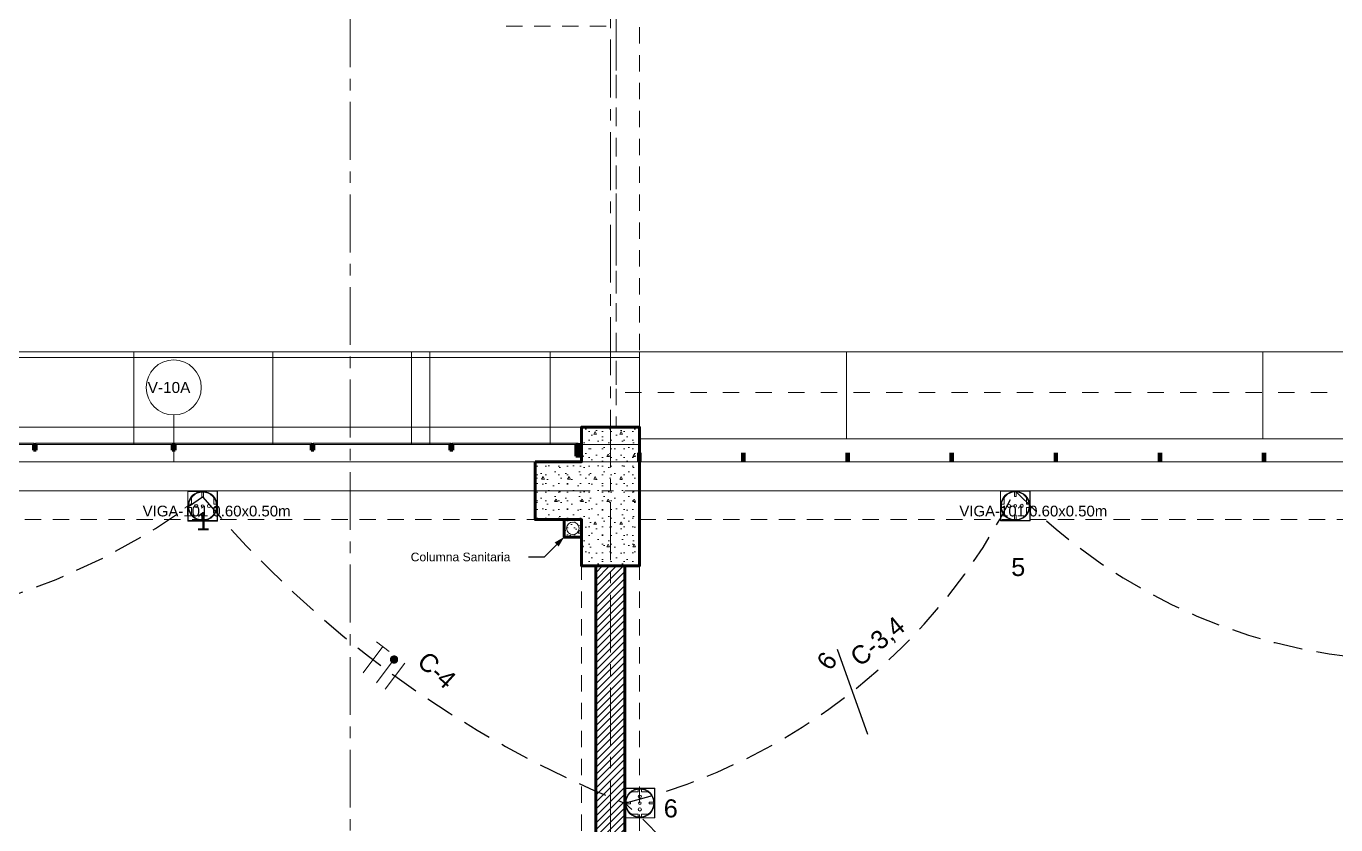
# Model space of a CAD drawing. Header units: inches. Extents: x -19 to 5698, y -728 to 92.
# Drawn here: x 18.27 to 29.59, y 36.76 to 43.67 of the extents above; entities that cross this region are included whole.
import ezdxf

# ---------------------------------------------------------------- set-up
doc = ezdxf.new("R2010")
doc.units = ezdxf.units.IN
doc.header["$MEASUREMENT"] = 0
doc.set_wipeout_variables(frame=1)
for name, pattern in [('CONTINUA', [0]), ('HIDDEN', [0.375, 0.25, -0.125]), ('Hidden Line', [0.195611, 0.141111, -0.0545]), ('Línea Oculta', [0.195611, 0.141111, -0.0545]), ('Punto & Raya', [0.65, 0.5, -0.075, 0, -0.075]), ('Rayas', [0.282222, 0.141111, -0.141111]), ('RAYITAS', [0.375, 0.25, -0.125]), ('Wipeout_Contour', [1, 0, -1])]:
    doc.linetypes.add(name, pattern=pattern)
doc.layers.get('0').update_dxf_attribs({"color": 61})
for name, color, linetype, lineweight in [('00 conduct tomacorr', 120, 'HIDDEN', 30), ('00 IE CKTO ILUMINACION', 3, 'Continuous', 50), ('00 IE LUZ EMERGENCIA', 253, 'Continuous', 0), ('10 REM ACABADOS', 170, 'Continuous', 13), ('T-TECHO-E', 150, 'Continuous', 20), ('TOMACORRIENTE', 22, 'RAYITAS', 9)]:
    doc.layers.add(name, color=color, linetype=linetype, lineweight=lineweight)
for name, color, linetype in [('02 _ ARQ _ ALB _ Ejes Generales', 251, 'Continuous'), ('02 _ ARQ _ ZON _ Espacio.3D', 7, 'Continuous'), ('08 _ STR _ EXT _ 06 Columnas', 7, 'Continuous'), ('08 _ STR _ EXT _ 06 Elementos de Fachada', 7, 'Continuous'), ('08 _ STR _ EXT _ 07 Losa Aligerada', 7, 'Continuous'), ('08 _ STR _ EXT _ 08 Placas Inclinadas', 7, 'Continuous'), ('08 _ STR _ EXT _ 09 Vigas', 251, 'Continuous'), ('08 _ STR _ EXT _ Estacionamiento-Pavimento', 7, 'Continuous'), ('Acabado - Muros', 7, 'Continuous'), ('Estructura - 03 LOSA', 7, 'Continuous'), ('Estructura - 04 MURO', 7, 'Continuous'), ('Estructura - Carga', 7, 'Continuous'), ('IE-ALUM', 4, 'Continuous'), ('Marcador - Secciones', 7, 'Continuous'), ('MEP - HVAC', 7, 'Continuous'), ('Notas - Etiquetas', 7, 'Continuous')]:
    doc.layers.add(name, color=color, linetype=linetype)
doc.styles.add('Annotative', font='arial.ttf')
doc.styles.add('Estilo_Generado_4', font='swisse.ttf')
doc.dimstyles.new('Estilo_Generado__8', dxfattribs={"dimtxt": 0.18, "dimasz": 0.0912, "dimexe": 0.18, "dimexo": 0.0625, "dimgap": 0, "dimtad": 0, "dimtih": 1, "dimtoh": 1, "dimdec": 4, "dimzin": 0, "dimdsep": 46, "dimcen": 0.09, "dimadec": 0, "dimazin": 0, "dimtfac": 1, "dimtdec": 4, "dimtmove": 0, "dimatfit": 3, "dimldrblk": 'ARROWHEAD_5', "dimfxl": 1, "dimtolj": 1, "dimtzin": 0, "dimarcsym": 0})
pattern_1 = [(45, (0, 0), (-0.03005204, 0.03005204), [])]
pattern_2 = [(0, (0, 0), (0, 0.3897114), [0.024375, -0.200625]), (0, (0.1125, 0.19486), (0, 0.3897114), [0.024375, -0.200625]), (60, (0, 0), (-0.3375, 0.1948557), [0.024375, -0.200625]), (60, (0.225, 0), (-0.3375, 0.1948557), [0.024375, -0.200625]), (120, (0.02437, 0), (0.3375, 0.1948557), [0.024375, -0.200625]), (120, (0.24938, 0), (0.3375, 0.1948557), [0.024375, -0.200625]), (0, (0, 0.0375), (0, 0.075), [0, -0.075, 0, -0.1125]), (45, (0.0375, 0.0375), (-0.05303301, 0.05303301), [0, -0.05625, 0, -0.09375])]

# ---------------------------------------------------------------- blocks, each defined once
blk = doc.blocks.new('ARROWHEAD_5')
at = {"linetype": 'Continuous', "lineweight": 0}
blk.add_hatch(color=0, dxfattribs=at).paths.add_polyline_path([(-1, 0.2679), (0, 0), (-1, -0.2679)])
at = {"color": 0, "linetype": 'Continuous', "lineweight": 0}
blk.add_line((0, 0), (-1, 0), dxfattribs=at)
blk = doc.blocks.new('tomacorriente schuko 2+T')
at = {"color": 3}
for p, q in [((-0.1377, -0.0281, -162.36), (-0.1377, -0.1227, -162.36)), ((-0.1377, -0.0281, -162.36), (-0.0441, -0.0281, -162.36)), ((-0.1367, -0.0296, -162.36), (-0.1367, -0.1211, -162.36)), ((-0.1367, -0.0296, -162.36), (-0.1367, -0.1211, -162.36)), ((-0.1367, -0.0296, -162.36), (-0.0452, -0.0296, -162.36)), ((-0.1367, -0.0296, -162.36), (-0.0909, -0.0296, -162.36)), ((-0.0935, -0.0318, -162.36), (-0.0935, -0.0465, -162.36)), ((-0.0909, -0.0296, -162.36), (-0.0452, -0.0296, -162.36)), ((-0.0883, -0.0318, -162.36), (-0.0883, -0.0465, -162.36)), ((-0.0452, -0.0296, -162.36), (-0.0452, -0.1211, -162.36)), ((-0.0452, -0.0296, -162.36), (-0.0452, -0.1211, -162.36)), ((-0.0441, -0.0281, -162.36), (-0.0441, -0.1227, -162.36)), ((-0.1342, -0.0701, -162.36), (-0.1261, -0.0701, -162.36)), ((-0.1342, -0.0806, -162.36), (-0.1261, -0.0806, -162.36)), ((-0.1261, -0.0496, -162.36), (-0.1261, -0.0701, -162.36)), ((-0.1261, -0.0806, -162.36), (-0.1261, -0.1011, -162.36)), ((-0.0935, -0.0465, -162.36), (-0.0883, -0.0465, -162.36)), ((-0.0557, -0.0496, -162.36), (-0.0557, -0.0701, -162.36)), ((-0.0557, -0.0701, -162.36), (-0.0476, -0.0701, -162.36)), ((-0.0557, -0.0806, -162.36), (-0.0476, -0.0806, -162.36)), ((-0.0557, -0.0806, -162.36), (-0.0557, -0.1011, -162.36)), ((-0.1377, -0.1227, -162.36), (-0.0441, -0.1227, -162.36)), ((-0.1367, -0.1211, -162.36), (-0.0452, -0.1211, -162.36)), ((-0.1367, -0.1211, -162.36), (-0.0909, -0.1211, -162.36)), ((-0.0935, -0.1043, -162.36), (-0.0883, -0.1043, -162.36)), ((-0.0935, -0.1043, -162.36), (-0.0935, -0.1189, -162.36)), ((-0.0909, -0.1211, -162.36), (-0.0452, -0.1211, -162.36)), ((-0.0883, -0.1043, -162.36), (-0.0883, -0.1189, -162.36))]:
    blk.add_line(p, q, dxfattribs=at)
for centre, radius in [((-0.0909, -0.0754, -162.36), 0.0457), ((-0.0909, -0.0754, -162.36), 0.0436), ((-0.1109, -0.0754, -162.36), 0.00505), ((-0.091, -0.0755, -162.36), 0.00406), ((-0.0709, -0.0754, -162.36), 0.00505)]:
    blk.add_circle(centre, radius, dxfattribs=at)
blk = doc.blocks.new('a')
at = {"layer": 'TOMACORRIENTE', "ltscale": 0.05}
h = blk.add_hatch(color=4, dxfattribs=at)
edge = h.paths.add_edge_path()
edge.add_arc((0, 0.0752), 0.0211, 0, 360)
at = {"layer": 'TOMACORRIENTE', "color": 4}
for p, q in [((-0.1455, 0.0963), (-0.0515, 0.0963)), ((-0.0985, 0.0963), (-0.0985, -0.0966)), ((0, 0.0963), (0, -0.0963)), ((0.0623, -0.0963), (0.0623, 0.0963))]:
    blk.add_line(p, q, dxfattribs=at)
blk.add_circle((0, 0.0752), 0.0211, dxfattribs=at)
blk = doc.blocks.new('CABLE 3FACE')
at = {"layer": 'T-TECHO-E', "rotation": 59.94170052614085}
blk.add_blockref('a', (0, 0), dxfattribs=at)

msp = doc.modelspace()

# ---------------------------------------------------------------- hatches: boundary and pattern name
at = {"layer": 'Estructura - 03 LOSA', "linetype": 'Continuous', "lineweight": 13}
h = msp.add_hatch(dxfattribs=at)
h.set_pattern_fill('CEMENTO_PULIDO_Y_BRUÑADO_FA', color=251, style=0, pattern_type=2)
h.set_pattern_definition([(360, (3.7574, 18.3027), (0, 2.53199), []), (90, (3.7574, 18.3027), (-3.6, 0), [])])
h.paths.add_polyline_path([(2.17, 26.0501), (8.8212, 26.0501), (8.8218, 29.4531), (8.822, 30.7001), (8.2502, 30.7001), (8.25, 33.82), (9.07, 33.82), (9.07, 39.9), (23.57, 39.9), (51.57, 39.9), (51.57, 23.3822), (52.92, 23.3822), (52.92, 40.85), (9.07, 40.85), (2.17, 40.85)])
at = {"layer": 'Estructura - Carga', "linetype": 'Continuous', "lineweight": 13}
h = msp.add_hatch(dxfattribs=at)
h.set_pattern_fill('HORMIGÓN_ARMADO_0002', color=251, style=0, pattern_type=2)
h.set_pattern_definition([(0, (0, 0), (0, 0.3117692), [0.03, -0.15]), (0, (0.09, 0.1559), (0, 0.3117692), [0.03, -0.15]), (60, (0, 0), (-0.27, 0.1558846), [0.03, -0.15]), (60, (0.18, 0), (-0.27, 0.1558846), [0.03, -0.15]), (120, (0.03, 0), (0.27, 0.1558846), [0.03, -0.15]), (120, (0.21, 0), (0.27, 0.1558846), [0.03, -0.15]), (0, (0, 0.03), (0, 0.06), [0, -0.06, 0, -0.09]), (45, (0.03, 0.03), (-0.04242641, 0.04242641), [0, -0.045, 0, -0.075])])
h.paths.add_polyline_path([(22.92, 39.25), (23.07, 39.25), (23.07, 39.4), (22.92, 39.4)])

# ---------------------------------------------------------------- linework, layer by layer
at = {"layer": '00 conduct tomacorr'}
msp.add_arc((16.2686, 44.3609), 5.9263, 232.6467, 306.51871, dxfattribs=at)
at = {"layer": '02 _ ARQ _ ZON _ Espacio.3D', "color": 254, "linetype": 'Continuous', "lineweight": 0, "flags": 128}
msp.add_lwpolyline([(43.67, 39.65), (37.77, 39.65), (37.77, 39.4), (37.57, 39.4), (37.57, 39), (37.07, 39), (37.07, 39.4), (36.87, 39.4), (36.87, 39.65), (30.97, 39.65), (30.97, 39.4), (30.57, 39.4), (30.57, 39), (30.07, 39), (30.07, 39.65), (23.57, 39.65), (23.57, 39), (23.4437, 39), (23.4437, 30.8001), (23.57, 30.8001), (23.57, 30.2), (23.97, 30.2), (23.97, 29.7), (9.07, 29.7)], dxfattribs=at)
msp.add_lwpolyline([(16.57, 39.4), (16.57, 39), (16.57, 31.0001), (16.57, 30.1999), (16.97, 30.1999), (16.97, 29.75), (23.07, 29.75), (23.07, 30.8002), (23.195, 30.8002), (23.195, 39), (23.07, 39), (23.07, 39.4), (22.67, 39.4), (22.67, 39.65), (16.97, 39.65), (16.97, 39.4)], close=True, dxfattribs=at)
at = {"layer": '08 _ STR _ EXT _ 07 Losa Aligerada', "color": 7, "linetype": 'Rayas', "lineweight": 18, "flags": 128}
msp.add_lwpolyline([(8.17, 27.9392), (7.67, 27.9392), (7.67, 5.8), (25.2353, 5.8), (25.2353, 7.2), (30.4315, 7.2), (30.4315, 6.0005), (37.07, 6.0005), (37.07, 3.3753), (44.57, 3.3753), (44.57, 6.05), (52.32, 6.05), (52.32, 14.9999), (51.57, 14.9999), (51.57, 15.1499), (51.57, 15.7999), (51.57, 18.1001), (51.57, 18.1001), (51.57, 20.35), (46.67, 20.35), (46.67, 22.35), (46.67, 22.6), (46.67, 24.5), (46.67, 24.75), (46.67, 26.75), (51.57, 26.75), (51.57, 29.7), (51.57, 29.7), (51.57, 35.2005), (52.37, 35.2005), (52.52, 35.2005), (52.52, 41.1), (38.9553, 41.1), (38.9553, 40.8001), (34.0478, 40.8001), (34.0478, 40.5001), (23.37, 40.5001), (23.37, 43.8736), (16.2699, 43.8736), (16.2699, 39.9), (11.1201, 39.9), (11.1201, 40.95), (8.02, 40.95), (8.02, 37.7), (9.07, 37.7), (9.07, 33.9), (8.17, 33.9)], close=True, dxfattribs=at)
at = {"layer": '08 _ STR _ EXT _ 07 Losa Aligerada', "color": 7, "linetype": 'Continuous', "lineweight": 18, "flags": 128}
msp.add_lwpolyline([(51.57, 39.9), (9.07, 39.9), (9.07, 33.82), (8.25, 33.82), (8.25, 30.7), (9.07, 30.7), (9.07, 17.4)], dxfattribs=at)
at = {"layer": '08 _ STR _ EXT _ 08 Placas Inclinadas', "color": 251, "linetype": 'Línea Oculta', "lineweight": 13, "flags": 128}
for points in [[(23.57, 43.8736), (23.57, 43.6665)], [(22.42, 43.6665), (23.37, 43.6665)], [(23.37, 43.6665), (23.37, 40.2)]]:
    msp.add_lwpolyline(points, dxfattribs=at)
at = {"layer": '08 _ STR _ EXT _ 09 Vigas', "color": 251, "linetype": 'Hidden Line', "lineweight": 13, "true_color": 0x636466}
for p, q in [((16.57, 39.4), (23.07, 39.4)), ((23.07, 30.2), (23.07, 39.4)), ((23.57, 30.2), (23.57, 39.4)), ((23.57, 39.4), (30.07, 39.4))]:
    msp.add_line(p, q, dxfattribs=at)
at = {"layer": 'Estructura - 03 LOSA', "color": 7, "linetype": 'Continuous', "lineweight": 18, "flags": 128}
msp.add_lwpolyline([(2.17, 26.0501), (8.8212, 26.0501), (8.8218, 29.4531), (8.822, 30.7001), (8.2502, 30.7001), (8.25, 33.82), (9.07, 33.82), (9.07, 39.9), (23.57, 39.9), (51.57, 39.9), (51.57, 23.3822), (52.92, 23.3822), (52.92, 40.85), (9.07, 40.85), (2.17, 40.85)], close=True, dxfattribs=at)
at = {"layer": 'Estructura - Carga', "color": 7, "linetype": 'Continuous', "lineweight": 80, "flags": 128}
msp.add_lwpolyline([(22.92, 39.25), (23.07, 39.25), (23.07, 39.4), (22.92, 39.4)], close=True, dxfattribs=at)
at = {"layer": 'IE-ALUM'}
msp.add_line((25.2793, 38.2806), (25.5422, 37.5455), dxfattribs=at)
at = {"layer": 'MEP - HVAC', "color": 7, "linetype": 'Continuous', "lineweight": 13, "flags": 128}
msp.add_lwpolyline([(22.995, 39.379, 1), (22.995, 39.271, 1)], format="xyb", close=True, dxfattribs=at)
at = {"layer": 'Notas - Etiquetas', "color": 144, "linetype": 'Continuous', "lineweight": 13}
msp.add_line((19.5451, 40.205), (19.5451, 40.305), dxfattribs=at)
at = {"layer": 'Notas - Etiquetas', "color": 144, "linetype": 'Continuous', "lineweight": 13, "flags": 128}
msp.add_lwpolyline([(19.783, 40.5429, 1), (19.3072, 40.5429, 1)], format="xyb", close=True, dxfattribs=at)

# ---------------------------------------------------------------- block references
at = {"layer": '00 conduct tomacorr', "xscale": 1.47256122672843, "yscale": 1.47256122672843, "zscale": 1.47256122672843, "rotation": 263.1673706685141}
msp.add_blockref('CABLE 3FACE', (21.3834, 38.102), dxfattribs=at)
at = {"layer": '10 REM ACABADOS', "xscale": 2.759423129612763, "yscale": 2.759423129612763, "zscale": 2.759423129612763, "rotation": 0.099003147362815}
msp.add_blockref('tomacorriente schuko 2+T', (20.0456, 39.7268, 448.0199), dxfattribs=at)

# ---------------------------------------------------------------- texts
at = {"layer": '00 IE CKTO ILUMINACION', "color": 4, "linetype": 'CONTINUA', "lineweight": 15}
for s, rotation, p in [('C-3,4', 39.26542, (25.4764, 38.1219, 0)), ('C-4', 317.7318, (21.6385, 38.1559, 0))]:
    msp.add_text(s, height=0.15962, rotation=rotation, dxfattribs=at).set_placement(p)
at = {"layer": '00 IE CKTO ILUMINACION', "color": 30, "linetype": 'CONTINUA', "lineweight": 15, "true_color": 0xf26722}
msp.add_text('6', height=0.1596, rotation=54.60428, dxfattribs=at).set_placement((25.2213, 38.0851, 10395.4412))
at = {"layer": '00 IE LUZ EMERGENCIA', "style": 'Annotative'}
for tag, p in [('1', (19.7372, 39.3086)), ('5', (26.7844, 38.9126)), ('6', (23.7809, 36.8257))]:
    msp.add_attdef(tag, p, '', height=0.1562, dxfattribs=at)
at = {"layer": 'Notas - Etiquetas', "color": 5, "lineweight": 35, "insert": (19.3201, 40.5904), "char_height": 0.095, "attachment_point": 1, "style": 'Estilo_Generado_4'}
msp.add_mtext('\\A1;{\\pqj;\\pt0,46;\\fSwis721 Ex BT|b0|i0|c0|p34;V-10A\\fSwis721 Ex BT|b0|i0|c0|p34;\\A1{\\H.66x;\\S^  ;}\\fSwis721 Ex BT|b0|i0|c0|p34;\\fSwis721 Ex BT|b0|i0|c0|p34;\\A1{\\H.66x;\\S^  ;}\\fSwis721 Ex BT|b0|i0|c0|p34; \\fSwis721 Ex BT|b0|i0|c0|p34;\\fSwis721 Ex BT|b0|i0|c0|p34;\\fSwis721 Ex BT|b0|i0|c0|p34;\\fSwis721 Ex BT|b0|i0|c0|p34;\\fSwis721 Ex BT|b0|i0|c0|p34;\\fSwis721 Ex BT|b0|i0|c0|p34;\\fSwis721 Ex BT|b0|i0|c0|p34;\\fSwis721 Ex BT|b0|i0|c0|p34;\\fSwis721 Ex BT|b0|i0|c0|p34;\\fSwis721 Ex BT|b0|i0|c0|p34;\\fSwis721 Ex BT|b0|i0|c0|p34;\\fSwis721 Ex BT|b0|i0|c0|p34;\\fSwis721 Ex BT|b0|i0|c0|p34;\\fSwis721 Ex BT|b0|i0|c0|p34;\\fSwis721 Ex BT|b0|i0|c0|p34;\\fSwis721 Ex BT|b0|i0|c0|p34;\\fSwis721 Ex BT|b0|i0|c0|p34;\\fSwis721 Ex BT|b0|i0|c0|p34;\\fSwis721 Ex BT|b0|i0|c0|p34;\\fSwis721 Ex BT|b0|i0|c0|p34;\\fSwis721 Ex BT|b0|i0|c0|p34;\\fSwis721 Ex BT|b0|i0|c0|p34;\\fSwis721 Ex BT|b0|i0|c0|p34;\\fSwis721 Ex BT|b0|i0|c0|p34;\\fSwis721 Ex BT|b0|i0|c0|p34;\\fSwis721 Ex BT|b0|i0|c0|p34;\\fSwis721 Ex BT|b0|i0|c0|p34;\\fSwis721 Ex BT|b0|i0|c0|p34;\\fSwis721 Ex BT|b0|i0|c0|p34;\\fSwis721 Ex BT|b0|i0|c0|p34;\\fSwis721 Ex BT|b0|i0|c0|p34;\\fSwis721 Ex BT|b0|i0|c0|p34;\\fSwis721 Ex BT|b0|i0|c0|p34;\\fSwis721 Ex BT|b0|i0|c0|p34;\\fSwis721 Ex BT|b0|i0|c0|p34;\\fSwis721 Ex BT|b0|i0|c0|p34;\\fSwis721 Ex BT|b0|i0|c0|p34;\\fSwis721 Ex BT|b0|i0|c0|p34;\\fSwis721 Ex BT|b0|i0|c0|p34;\\fSwis721 Ex BT|b0|i0|c0|p34;\\fSwis721 Ex BT|b0|i0|c0|p34;\\fSwis721 Ex BT|b0|i0|c0|p34;\\fSwis721 Ex BT|b0|i0|c0|p34;}', dxfattribs=at)
at = {"layer": 'Notas - Etiquetas', "color": 171, "linetype": 'Continuous', "lineweight": 13, "char_height": 0.0925, "attachment_point": 7, "style": 'Estilo_Generado_4'}
for insert in [(19.2766, 39.4267), (26.3362, 39.4267)]:
    msp.add_mtext('\\A1;{\\pql;\\fSwis721 Ex BT|b0|i0|c0|p34;VIGA-101\\fSwis721 Ex BT|b0|i0|c0|p34; \\fSwis721 Ex BT|b0|i0|c0|p34;0.60\\fSwis721 Ex BT|b0|i0|c0|p34;x\\fSwis721 Ex BT|b0|i0|c0|p34;0.50\\fSwis721 Ex BT|b0|i0|c0|p34;m}', dxfattribs=dict(at, insert=insert))
at = {"layer": 'Notas - Etiquetas', "color": 5, "linetype": 'Continuous', "lineweight": 35, "insert": (21.5936, 39.0769), "char_height": 0.075, "attachment_point": 4, "style": 'Estilo_Generado_4'}
msp.add_mtext('\\A1;{\\pql;\\fSwis721 Ex BT|b0|i0|c0|p34;Columna Sanitaria}', dxfattribs=at)

# ---------------------------------------------------------------- leaders
at = {"layer": 'Notas - Etiquetas', "color": 144, "linetype": 'Continuous', "lineweight": 13, "annotation_type": 0, "has_hookline": 1, "hookline_direction": 1, "text_width": 1.0171}
msp.add_leader([(22.92, 39.25), (22.7472, 39.0769), (22.6107, 39.0769)], dimstyle='Estilo_Generado__8', dxfattribs=at)

# ---------------------------------------------------------------- next in the draw order: wipeouts: each hides what was drawn before it
at = {"color": 254, "linetype": 'Wipeout_Contour', "lineweight": 0, "ltscale": 269.279262}
msp.add_wipeout([(16.5699, 39.9), (22.67, 39.9), (22.67, 39.9), (23.07, 39.9), (23.07, 40.05), (16.5699, 40.05)], dxfattribs=at).dxf.layer = 'Estructura - 04 MURO'

# ---------------------------------------------------------------- next in the draw order: hatches: boundary and pattern name
at = {"layer": 'Acabado - Muros', "linetype": 'Continuous', "lineweight": 9}
for points in [[(18.3401, 40.06), (17.1501, 40.06), (17.1501, 40.05), (18.3401, 40.05)], [(19.5401, 40.06), (18.3501, 40.06), (18.3501, 40.05), (19.5401, 40.05)], [(20.7401, 40.06), (19.5501, 40.06), (19.5501, 40.05), (20.7401, 40.05)], [(21.9401, 40.06), (20.7501, 40.06), (20.7501, 40.05), (21.9401, 40.05)], [(23.04, 40.06), (21.9501, 40.06), (21.9501, 40.05), (23.04, 40.05)]]:
    msp.add_hatch(color=250, dxfattribs=at).paths.add_polyline_path(points)
at = {"layer": 'Acabado - Muros', "linetype": 'Continuous', "lineweight": 0}
for points in [[(18.3576, 40), (18.3576, 40.05), (18.3326, 40.05), (18.3326, 40)], [(19.5576, 40), (19.5576, 40.05), (19.5326, 40.05), (19.5326, 40)], [(20.7576, 40), (20.7576, 40.05), (20.7326, 40.05), (20.7326, 40)], [(21.9576, 40), (21.9576, 40.05), (21.9326, 40.05), (21.9326, 40)], [(23.02, 39.95), (23.07, 39.95), (23.07, 40.05), (23.02, 40.05)]]:
    msp.add_hatch(color=254, dxfattribs=at).paths.add_polyline_path(points)
at = {"layer": 'Estructura - 03 LOSA', "linetype": 'Continuous', "lineweight": 13}
h = msp.add_hatch(dxfattribs=at)
h.set_pattern_fill('BALDOSA_60X120_0002', color=251, style=0, pattern_type=2)
h.set_pattern_definition([(0, (0, 0), (0, 0.6), []), (90, (0, 0), (-1.2, 0), [])])
h.paths.add_polyline_path([(6.2702, 30.6067), (8.1, 30.6067), (8.1, 33.97), (8.92, 33.97), (8.92, 40.05), (23.57, 40.05), (23.57, 40.85), (6.2702, 40.85)])

# ---------------------------------------------------------------- next in the draw order: linework, layer by layer
at = {"layer": '08 _ STR _ EXT _ Estacionamiento-Pavimento', "color": 7, "linetype": 'Continuous', "lineweight": 18, "flags": 128}
msp.add_lwpolyline([(9.07, 40.85), (52.92, 40.85), (52.92, 1.5), (69.77, 1.5), (69.77, 46.7845), (56.22, 46.9373), (56.22, 50.85), (9.07, 50.85)], close=True, dxfattribs=at)
at = {"layer": 'Acabado - Muros', "color": 7, "linetype": 'Continuous', "lineweight": 60}
for p, q in [((18.3576, 40.05), (18.3326, 40.05)), ((18.3326, 40.05), (18.3326, 40)), ((18.3576, 40), (18.3326, 40)), ((18.3576, 40.05), (18.3576, 40)), ((19.5576, 40.05), (19.5326, 40.05)), ((19.5326, 40.05), (19.5326, 40)), ((19.5576, 40), (19.5326, 40)), ((19.5576, 40.05), (19.5576, 40)), ((20.7576, 40.05), (20.7326, 40.05)), ((20.7326, 40.05), (20.7326, 40)), ((20.7576, 40), (20.7326, 40)), ((20.7576, 40.05), (20.7576, 40)), ((21.9576, 40.05), (21.9326, 40.05)), ((21.9326, 40.05), (21.9326, 40)), ((21.9576, 40), (21.9326, 40)), ((21.9576, 40.05), (21.9576, 40)), ((23.02, 40.05), (23.02, 39.95)), ((23.07, 40.05), (23.02, 40.05)), ((23.07, 40.05), (23.07, 39.95)), ((23.07, 39.95), (23.02, 39.95))]:
    msp.add_line(p, q, dxfattribs=at)
at = {"layer": 'Acabado - Muros', "color": 7, "linetype": 'Continuous', "lineweight": 13, "flags": 128}
for points in [[(18.3401, 40.06), (18.3401, 40.05), (17.1501, 40.05), (17.1501, 40.06)], [(19.5401, 40.06), (19.5401, 40.05), (18.3501, 40.05), (18.3501, 40.06)], [(20.7401, 40.06), (20.7401, 40.05), (19.5501, 40.05), (19.5501, 40.06)], [(21.9401, 40.06), (21.9401, 40.05), (20.7501, 40.05), (20.7501, 40.06)], [(23.04, 40.06), (23.04, 40.05), (21.9501, 40.05), (21.9501, 40.06)]]:
    msp.add_lwpolyline(points, close=True, dxfattribs=at)
at = {"layer": 'Estructura - 03 LOSA', "color": 7, "linetype": 'Continuous', "lineweight": 18, "flags": 128}
msp.add_lwpolyline([(6.2702, 30.6067), (8.1, 30.6067), (8.1, 33.97), (8.92, 33.97), (8.92, 40.05), (23.57, 40.05), (23.57, 40.85), (6.2702, 40.85)], close=True, dxfattribs=at)
at = {"layer": 'Estructura - 04 MURO', "color": 7, "linetype": 'Continuous', "lineweight": 13, "flags": 128}
for points in [[(23.07, 40.05), (16.5699, 40.05)], [(16.5699, 39.9), (22.67, 39.9)]]:
    msp.add_lwpolyline(points, dxfattribs=at)
at = {"layer": 'Marcador - Secciones', "color": 251, "linetype": 'Punto & Raya', "lineweight": 13, "true_color": 0x636466}
msp.add_line((21.07, 46.2111), (21.07, 0.8878), dxfattribs=at)
at = {"layer": 'Notas - Etiquetas', "color": 144, "linetype": 'Continuous', "lineweight": 13}
msp.add_line((19.5451, 39.905), (19.5451, 40.205), dxfattribs=at)

# ---------------------------------------------------------------- next in the draw order: wipeouts: each hides what was drawn before it
at = {"color": 254, "linetype": 'Wipeout_Contour', "lineweight": 0, "ltscale": 745.804662}
msp.add_wipeout([(23.57, 40.1), (23.57, 39.65), (30.07, 39.65), (30.07, 39.9), (30.97, 39.9), (30.97, 39.65), (36.87, 39.65), (36.87, 39.9), (37.77, 39.9), (37.77, 39.65), (43.67, 39.65), (43.67, 39.9), (43.7811, 39.9), (43.87, 40.1)], dxfattribs=at).dxf.layer = '08 _ STR _ EXT _ 06 Elementos de Fachada'
at = {"color": 254, "linetype": 'Wipeout_Contour', "lineweight": 0, "ltscale": 168.062022}
msp.add_wipeout([(23.1937, 30.8002), (23.4437, 30.8001), (23.4437, 39), (23.1937, 39)], dxfattribs=at).dxf.layer = 'Estructura - 04 MURO'

# ---------------------------------------------------------------- next in the draw order: hatches: boundary and pattern name
at = {"linetype": 'Continuous', "lineweight": 5}
h = msp.add_hatch(dxfattribs=at)
h.set_pattern_fill('LADRILLO_COMÚN_0002', color=250, style=0, pattern_type=2)
h.set_pattern_definition(pattern_1)
h.paths.add_polyline_path([(23.57, 39.9), (23.57, 39.9), (23.57, 40.1), (23.57, 40.1)])
at = {"layer": 'Estructura - 04 MURO', "linetype": 'Continuous', "lineweight": 5}
h = msp.add_hatch(dxfattribs=at)
h.set_pattern_fill('LADRILLO_COMÚN_0002', color=250, style=0, pattern_type=2)
h.set_pattern_definition(pattern_1)
h.paths.add_polyline_path([(23.1937, 30.8002), (23.4437, 30.8001), (23.4437, 39), (23.1937, 39)])

# ---------------------------------------------------------------- next in the draw order: linework, layer by layer
at = {"layer": '00 conduct tomacorr'}
for centre, radius, start, end in [((26.9137, 45.5633), 9.2873, 219.96308, 248.06056), ((21.8338, 34.947), 2.5681, 308.94346, 51.17896)]:
    msp.add_arc(centre, radius, start, end, dxfattribs=at)
at = {"layer": '02 _ ARQ _ ALB _ Ejes Generales', "color": 251, "linetype": 'Punto & Raya', "lineweight": 13, "true_color": 0x636466}
msp.add_line((23.32, 3.05), (23.32, 44.9), dxfattribs=at)
at = {"layer": '08 _ STR _ EXT _ 06 Elementos de Fachada', "color": 7, "linetype": 'Continuous', "lineweight": 13, "flags": 128}
for points in [[(43.87, 40.1), (23.57, 40.1)], [(23.57, 40.1), (23.57, 39.65)], [(23.57, 39.65), (30.07, 39.65)]]:
    msp.add_lwpolyline(points, dxfattribs=at)
at = {"layer": 'Estructura - 04 MURO', "color": 7, "linetype": 'Continuous', "lineweight": 80, "flags": 128}
for points in [[(23.1937, 39), (23.1937, 30.8001)], [(23.4437, 39), (23.1937, 39)], [(23.4437, 30.8001), (23.4437, 39)]]:
    msp.add_lwpolyline(points, dxfattribs=at)

# ---------------------------------------------------------------- next in the draw order: block references
at = {"layer": '10 REM ACABADOS', "xscale": 2.759423129612763, "yscale": 2.759423129612763, "zscale": 2.759423129612763, "rotation": 90.09900314736282}
msp.add_blockref('tomacorriente schuko 2+T', (23.3657, 37.2003, 448.0199), dxfattribs=at)

# ---------------------------------------------------------------- next in the draw order: wipeouts: each hides what was drawn before it
at = {"color": 254, "linetype": 'Wipeout_Contour', "lineweight": 0, "ltscale": 628.945722}
msp.add_wipeout([(23.57, 39.65), (30.07, 39.65), (30.07, 39.9), (30.97, 39.9), (30.97, 39.65), (36.87, 39.65), (36.87, 39.9), (37.77, 39.9), (37.77, 39.65), (43.67, 39.65), (43.67, 39.9), (23.57, 39.9)], dxfattribs=at).dxf.layer = 'Estructura - 04 MURO'

# ---------------------------------------------------------------- next in the draw order: hatches: boundary and pattern name
at = {"linetype": 'Continuous', "lineweight": 13}
for points in [[(23.59, 39.98), (23.55, 39.98), (23.55, 39.9), (23.59, 39.9)], [(24.49, 39.98), (24.45, 39.98), (24.45, 39.9), (24.49, 39.9)], [(25.39, 39.98), (25.35, 39.98), (25.35, 39.9), (25.39, 39.9)], [(26.29, 39.98), (26.25, 39.98), (26.25, 39.9), (26.29, 39.9)], [(27.19, 39.98), (27.15, 39.98), (27.15, 39.9), (27.19, 39.9)], [(28.09, 39.98), (28.05, 39.98), (28.05, 39.9), (28.09, 39.9)], [(28.99, 39.98), (28.95, 39.98), (28.95, 39.9), (28.99, 39.9)]]:
    msp.add_hatch(color=253, dxfattribs=at).paths.add_polyline_path(points)
at = {"layer": '08 _ STR _ EXT _ 06 Columnas', "linetype": 'Continuous', "lineweight": 9}
h = msp.add_hatch(dxfattribs=at)
h.set_pattern_fill('HORMIGÓN_EN_MASA_0002', style=0, pattern_type=2)
h.set_pattern_definition(pattern_2)
h.paths.add_polyline_path([(22.67, 39.9), (22.67, 39.4), (23.07, 39.4), (23.07, 39), (23.57, 39), (23.57, 40.2), (23.07, 40.2), (23.07, 39.9)])
at = {"layer": '08 _ STR _ EXT _ 08 Placas Inclinadas', "linetype": 'Continuous', "lineweight": 9}
h = msp.add_hatch(dxfattribs=at)
h.set_pattern_fill('HORMIGÓN_EN_MASA_0002', color=250, style=0, pattern_type=2)
h.set_pattern_definition(pattern_2)
h.paths.add_polyline_path([(23.57, 39.9), (23.57, 39.9), (23.57, 39.75), (23.57, 39.75)])

# ---------------------------------------------------------------- next in the draw order: linework, layer by layer
at = {"layer": '00 conduct tomacorr'}
for centre, radius, start, end in [((22.2135, 41.9457), 5.1463, 283.8295, 333.50726), ((30.2556, 42.948), 4.7628, 223.82497, 316.17502)]:
    msp.add_arc(centre, radius, start, end, dxfattribs=at)
at = {"layer": '02 _ ARQ _ ALB _ Ejes Generales', "color": 251, "linetype": 'Punto & Raya', "lineweight": 13, "true_color": 0x636466}
msp.add_line((5.8454, 39.65), (54.57, 39.65), dxfattribs=at)
at = {"layer": '08 _ STR _ EXT _ 06 Columnas', "color": 7, "linetype": 'Continuous', "lineweight": 80, "flags": 128}
msp.add_lwpolyline([(22.67, 39.9), (23.07, 39.9), (23.07, 40.2), (23.57, 40.2), (23.57, 39), (23.07, 39), (23.07, 39.4), (22.67, 39.4)], close=True, dxfattribs=at)
at = {"layer": '08 _ STR _ EXT _ 08 Placas Inclinadas', "color": 251, "linetype": 'Línea Oculta', "lineweight": 13, "flags": 128}
for points in [[(23.57, 39.9), (23.57, 43.6665)], [(23.57, 39.9), (23.57, 39.9)]]:
    msp.add_lwpolyline(points, dxfattribs=at)
at = {"layer": '08 _ STR _ EXT _ 09 Vigas', "color": 251, "linetype": 'Hidden Line', "lineweight": 13, "true_color": 0x636466}
for p, q in [((9.07, 39.9), (51.57, 39.9)), ((23.57, 39.9), (23.07, 39.9))]:
    msp.add_line(p, q, dxfattribs=at)
at = {"layer": 'Estructura - 04 MURO', "color": 7, "linetype": 'Continuous', "lineweight": 80}
msp.add_line((23.57, 39.75), (23.57, 39.9), dxfattribs=at)
at = {"layer": 'Estructura - 04 MURO', "color": 7, "linetype": 'Continuous', "lineweight": 13, "flags": 128}
for points in [[(43.67, 39.9), (23.57, 39.9)], [(23.57, 39.9), (23.57, 39.65)], [(23.57, 39.65), (30.07, 39.65)]]:
    msp.add_lwpolyline(points, dxfattribs=at)

# ---------------------------------------------------------------- next in the draw order: block references
at = {"layer": '10 REM ACABADOS', "xscale": 2.759423129612763, "yscale": 2.759423129612763, "zscale": 2.759423129612763, "rotation": 0.099003147362815}
msp.add_blockref('tomacorriente schuko 2+T', (27.0702, 39.7279, 448.0199), dxfattribs=at)

doc.saveas('drawing.dxf')
